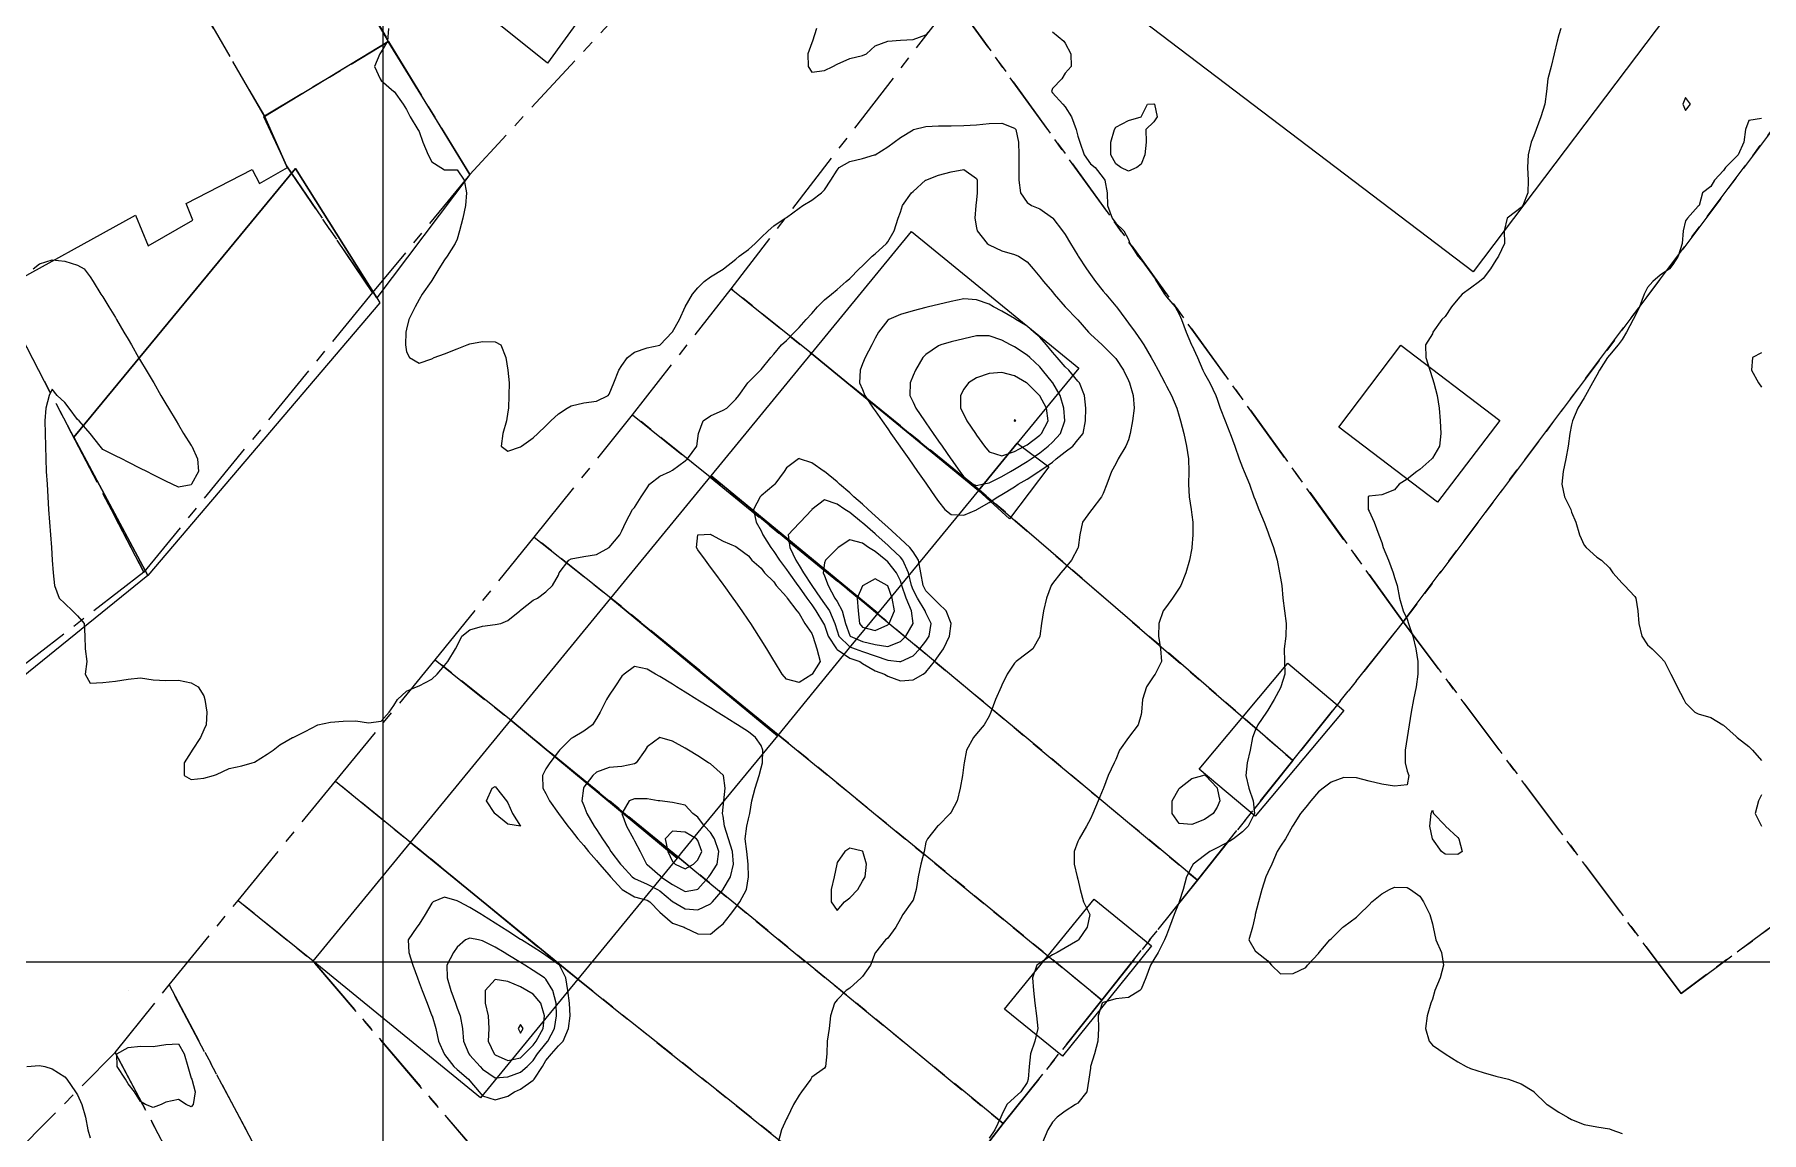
# Model space of a CAD drawing. Header units: centimetres. Extents: x 0 to 642158, y -847 to 649707.
# Drawn here: x 616353.1 to 616421.2, y 621580.6 to 621624 of the extents above; entities that cross this region are included whole.
import ezdxf

# ---------------------------------------------------------------- set-up
doc = ezdxf.new("R2010")
doc.units = ezdxf.units.CM
doc.header["$MEASUREMENT"] = 0
doc.linetypes.add('CENTERX2', pattern=[4, 2.5, -0.5, 0.5, -0.5])
doc.layers.add('MEV_grille', color=254, linetype='Continuous', lineweight=9)
doc.layers.add('WAL_topographie 0.5', color=253, linetype='Continuous', lineweight=20)
doc.layers.add('SPW_batiments', color=7, linetype='Continuous')
doc.layers.add('SPW_parcellaire cadastral', color=7, linetype='CENTERX2', lineweight=25, true_color=0xff0542)

# ---------------------------------------------------------------- blocks, each defined once
blk = doc.blocks.new('*U114')
at = {"layer": 'MEV_grille', "transparency": 33554687}
blk.add_lwpolyline([(-1338.461, 0), (1338.461, 0)], dxfattribs=at)
blk = doc.blocks.new('*U115')
at = {"layer": 'MEV_grille', "color": 0, "linetype": 'ByBlock', "lineweight": -2, "transparency": 16777216}
blk.add_blockref('*U114', (0, -800), dxfattribs=at)
blk = doc.blocks.new('*U112')
at = {"layer": 'MEV_grille', "transparency": 33554687}
blk.add_lwpolyline([(0, 1825.476), (0, -1825.476)], dxfattribs=at)
blk = doc.blocks.new('*U113')
at = {"layer": 'MEV_grille', "color": 0, "linetype": 'ByBlock', "lineweight": -2, "transparency": 16777216}
blk.add_blockref('*U112', (1000, 0), dxfattribs=at)

msp = doc.modelspace()

# ---------------------------------------------------------------- linework, layer by layer
at = {"layer": 'SPW_batiments'}
for points in [[(616381.706, 621631.53), (616377.107, 621625.913), (616376.107, 621626.729), (616373.307, 621622.879), (616365.856, 621628.861), (616373.788, 621638.562), (616381.706, 621631.53)], [(616408.239, 621628.116), (616410.389, 621630.966), (616417.906, 621625.267), (616409.858, 621614.634), (616396.09, 621625.082), (616401.989, 621632.865), (616408.239, 621628.116)], [(616351.591, 621613.877), (616357.041, 621616.877), (616357.541, 621615.66), (616359.308, 621616.678), (616359.041, 621617.328), (616361.658, 621618.678), (616361.941, 621618.128), (616363.041, 621618.761), (616362.115, 621620.753), (616367.007, 621623.729), (616370.241, 621618.479), (616366.569, 621613.606), (616363.358, 621618.711), (616354.609, 621608.11), (616357.539, 621602.649), (616349.96, 621596.527)], [(616366.569, 621613.606), (616366.691, 621613.411), (616357.539, 621602.649), (616354.609, 621608.11), (616363.358, 621618.711), (616366.569, 621613.606)], [(616394.291, 621610.832), (616391.859, 621607.865), (616390.334, 621606.005), (616383.733, 621611.405), (616387.691, 621616.231), (616394.291, 621610.832)], [(616410.908, 621608.767), (616408.459, 621605.534), (616404.558, 621608.499), (616407.008, 621611.733), (616410.908, 621608.767)], [(616390.334, 621606.005), (616387.428, 621602.462), (616386.358, 621601.157), (616379.777, 621606.579), (616383.733, 621611.405), (616390.334, 621606.005)], [(616393.109, 621606.932), (616391.559, 621604.881), (616390.334, 621606.005), (616391.859, 621607.865), (616393.109, 621606.932)], [(616386.358, 621601.157), (616385.296, 621599.861), (616382.39, 621596.317), (616375.819, 621601.753), (616379.777, 621606.579), (616386.358, 621601.157)], [(616382.39, 621596.317), (616379.492, 621592.781), (616378.607, 621591.701), (616378.43, 621591.485), (616371.863, 621596.926), (616375.819, 621601.753), (616382.39, 621596.317)], [(616404.76, 621597.316), (616401.26, 621593.133), (616399.043, 621594.999), (616402.543, 621599.183), (616404.76, 621597.316)], [(616378.43, 621591.485), (616377.584, 621590.454), (616374.506, 621586.702), (616367.906, 621592.101), (616371.863, 621596.926), (616378.43, 621591.485)], [(616374.506, 621586.702), (616370.662, 621582.012), (616364.061, 621587.411), (616367.906, 621592.101), (616374.506, 621586.702)], [(616397.161, 621588.015), (616393.645, 621583.665), (616391.361, 621585.515), (616394.894, 621589.865), (616397.161, 621588.015)]]:
    msp.add_lwpolyline(points, dxfattribs=at)
at = {"layer": 'SPW_parcellaire cadastral'}
for points in [[(616367.041, 621623.728), (616362.141, 621620.777), (616355.5, 621632.216), (616350.226, 621641.324), (616339.039, 621660.617), (616343.046, 621665.051), (616352.507, 621648.735), (616353.623, 621646.81), (616367.041, 621623.728)], [(616370.241, 621618.478), (616367.041, 621623.728), (616353.623, 621646.81), (616359.253, 621652.628), (616383.09, 621633.38), (616381.719, 621631.512), (616377.109, 621625.911), (616370.241, 621618.478)], [(616345.119, 621626.321), (616347.852, 621621.065), (616352.065, 621612.975), (616357.376, 621602.779), (616349.366, 621596.573), (616344.764, 621604.459), (616342.344, 621608.91), (616338.672, 621615.366), (616337.712, 621618.12), (616336.588, 621621.347), (616333.647, 621627.375), (616332.356, 621629.852), (616329.247, 621636.488), (616328.978, 621636.177), (616322.535, 621642.351), (616331.113, 621651.855), (616335.19, 621644.293), (616344.937, 621626.217), (616345.119, 621626.321)], [(616426.833, 621627.136), (616407.103, 621600.815), (616389.354, 621625.385), (616402.736, 621643.981), (616422.811, 621629.948), (616425.96, 621627.746), (616426.833, 621627.136)], [(616345.119, 621626.321), (616349.884, 621629.029), (616350.597, 621629.389), (616355.5, 621632.216), (616362.141, 621620.777), (616363.013, 621618.819), (616366.409, 621613.819), (616357.376, 621602.779), (616352.065, 621612.975), (616347.852, 621621.065), (616345.119, 621626.321)], [(616439.847, 621618.862), (616444.446, 621616.219), (616449.091, 621613.575), (616452.596, 621611.537), (616444.825, 621605.875), (616418.068, 621586.141), (616407.103, 621600.815), (616426.833, 621627.136), (616432.89, 621622.902), (616436.543, 621620.771), (616439.847, 621618.862)], [(616380.565, 621613.969), (616389.354, 621625.385), (616407.103, 621600.815), (616402.746, 621595.338), (616390.357, 621606.032), (616383.734, 621611.404), (616380.565, 621613.969)], [(616367.041, 621623.728), (616370.241, 621618.478), (616366.409, 621613.819), (616363.013, 621618.819), (616362.141, 621620.777), (616367.041, 621623.728)], [(616380.565, 621613.969), (616383.734, 621611.404), (616390.357, 621606.032), (616402.746, 621595.338), (616398.975, 621590.613), (616386.343, 621601.13), (616379.737, 621606.532), (616376.673, 621608.994), (616380.565, 621613.969)], [(616395.2, 621585.879), (616382.421, 621596.353), (616375.82, 621601.752), (616372.79, 621604.159), (616376.673, 621608.994), (616379.737, 621606.532), (616386.343, 621601.13), (616398.975, 621590.613), (616395.2, 621585.879)], [(616387.615, 621576.245), (616391.31, 621580.998), (616395.2, 621585.879), (616398.975, 621590.613), (616402.746, 621595.338), (616407.103, 621600.815), (616418.068, 621586.141), (616444.825, 621605.875)], [(616368.881, 621599.317), (616372.79, 621604.159), (616375.82, 621601.752), (616382.421, 621596.353), (616395.2, 621585.879), (616391.31, 621580.998), (616378.464, 621591.527), (616371.863, 621596.926), (616368.881, 621599.317)], [(616364.939, 621594.516), (616368.881, 621599.317), (616371.863, 621596.926), (616378.464, 621591.527), (616391.31, 621580.998), (616387.615, 621576.245), (616374.507, 621586.701), (616367.906, 621592.1), (616364.939, 621594.516)], [(616364.939, 621594.516), (616367.906, 621592.1), (616374.507, 621586.701), (616387.615, 621576.245), (616381.477, 621568.656), (616381.147, 621568.93), (616377.064, 621572.163), (616373.558, 621576.311), (616364.062, 621587.411), (616361.095, 621589.813), (616364.939, 621594.516)], [(616358.375, 621586.473), (616361.095, 621589.813), (616364.062, 621587.411), (616373.558, 621576.311), (616371.069, 621573.168), (616369.284, 621570.9), (616373.511, 621567.677), (616371.363, 621564.978), (616375.507, 621561.788), (616377.602, 621564.455), (616377.939, 621564.201), (616374.614, 621560.041), (616373.289, 621558.38), (616372.903, 621559.107), (616358.375, 621586.473)], [(616358.375, 621586.473), (616372.903, 621559.107), (616370.083, 621557.651), (616356.244, 621583.804), (616358.375, 621586.473)], [(616436.286, 621505.676), (616378.996, 621535.288), (616377.407, 621536.24), (616376.098, 621537.156), (616374.973, 621538.061), (616373.957, 621538.971), (616373.089, 621539.86), (616372.235, 621540.834), (616371.586, 621541.659), (616370.952, 621542.641), (616352.127, 621579.652), (616356.244, 621583.804), (616370.083, 621557.651), (616370.496, 621556.871), (616371.64, 621554.714), (616372.906, 621552.329), (616375.953, 621553.947), (616377.32, 621554.673)]]:
    msp.add_lwpolyline(points, dxfattribs=at)
at = {"layer": 'WAL_topographie 0.5'}
for points in [[(616367.03, 621624.25), (616366.996, 621623.75), (616366.75, 621623.321), (616366.689, 621623.25), (616366.482, 621622.75), (616366.701, 621622.25), (616366.75, 621622.195), (616367.25, 621621.756), (616367.258, 621621.75), (616367.615, 621621.25), (616367.75, 621621.042), (616367.885, 621620.75), (616368.199, 621620.25), (616368.25, 621620.176), (616368.389, 621619.75), (616368.602, 621619.25), (616368.75, 621618.98), (616369.099, 621618.75), (616369.25, 621618.659), (616369.75, 621618.662), (616370.02, 621618.25), (616370.112, 621617.75), (616370.076, 621617.25), (616369.975, 621616.75), (616369.838, 621616.25), (616369.75, 621615.929), (616369.674, 621615.75), (616369.352, 621615.25), (616369.25, 621615.109), (616369.029, 621614.75), (616368.75, 621614.297), (616368.717, 621614.25), (616368.371, 621613.75), (616368.25, 621613.538), (616368.092, 621613.25), (616367.841, 621612.75), (616367.75, 621612.375), (616367.72, 621612.25), (616367.702, 621611.75), (616367.75, 621611.477), (616367.869, 621611.25), (616368.25, 621611.028), (616368.75, 621611.202), (616368.837, 621611.25), (616369.25, 621611.401), (616369.75, 621611.594), (616370.139, 621611.75), (616370.25, 621611.792), (616370.75, 621611.884), (616371.25, 621611.875), (616371.472, 621611.75), (616371.664, 621611.25), (616371.75, 621610.75), (616371.75, 621610.75), (616371.803, 621610.25), (616371.784, 621609.75), (616371.771, 621609.25), (616371.75, 621609.1), (616371.689, 621608.75), (616371.545, 621608.25), (616371.483, 621607.75), (616371.75, 621607.555), (616372.25, 621607.726), (616372.289, 621607.75), (616372.75, 621608.086), (616372.933, 621608.25), (616373.25, 621608.553), (616373.441, 621608.75), (616373.75, 621609.026), (616374.083, 621609.25), (616374.25, 621609.339), (616374.75, 621609.462), (616375.25, 621609.524), (616375.702, 621609.75), (616375.75, 621609.806), (616375.938, 621610.25), (616376.133, 621610.75), (616376.25, 621610.93), (616376.466, 621611.25), (616376.75, 621611.466), (616377.25, 621611.631), (616377.75, 621611.745), (616377.758, 621611.75), (616378.237, 621612.25), (616378.25, 621612.269), (616378.519, 621612.75), (616378.75, 621613.25), (616378.75, 621613.25), (616379.032, 621613.75), (616379.25, 621614.007), (616379.5, 621614.25), (616379.75, 621614.434), (616380.25, 621614.74), (616380.265, 621614.75), (616380.75, 621615.136), (616380.884, 621615.25), (616381.25, 621615.513), (616381.514, 621615.75), (616381.75, 621615.991), (616382.028, 621616.25), (616382.25, 621616.446), (616382.702, 621616.75), (616382.75, 621616.784), (616383.25, 621617.151), (616383.398, 621617.25), (616383.75, 621617.465), (616384.125, 621617.75), (616384.25, 621617.877), (616384.5, 621618.25), (616384.75, 621618.65), (616384.829, 621618.75), (616385.25, 621618.995), (616385.75, 621619.112), (616386.23, 621619.25), (616386.25, 621619.258), (616386.75, 621619.573), (616386.995, 621619.75), (616387.25, 621619.935), (616387.75, 621620.243), (616387.77, 621620.25), (616388.25, 621620.377), (616388.75, 621620.407), (616389.25, 621620.404), (616389.75, 621620.41), (616390.25, 621620.446), (616390.75, 621620.49), (616391.25, 621620.501), (616391.75, 621620.303), (616391.798, 621620.25), (616391.916, 621619.75), (616391.922, 621619.25), (616391.924, 621618.75), (616391.919, 621618.25), (616391.984, 621617.75), (616392.25, 621617.371), (616392.426, 621617.25), (616392.75, 621617.117), (616393.25, 621616.774), (616393.269, 621616.75), (616393.65, 621616.25), (616393.75, 621616.108), (616393.966, 621615.75), (616394.25, 621615.284), (616394.271, 621615.25), (616394.589, 621614.75), (616394.75, 621614.527), (616394.948, 621614.25), (616395.25, 621613.871), (616395.353, 621613.75), (616395.75, 621613.278), (616395.774, 621613.25), (616396.146, 621612.75), (616396.25, 621612.614), (616396.512, 621612.25), (616396.75, 621611.914), (616396.861, 621611.75), (616397.15, 621611.25), (616397.25, 621611.064), (616397.425, 621610.75), (616397.684, 621610.25), (616397.75, 621610.124), (616397.947, 621609.75), (616398.159, 621609.25), (616398.25, 621608.931), (616398.309, 621608.75), (616398.431, 621608.25), (616398.54, 621607.75), (616398.62, 621607.25), (616398.641, 621606.75), (616398.627, 621606.25), (616398.644, 621605.75), (616398.721, 621605.25), (616398.75, 621605.039), (616398.79, 621604.75), (616398.79, 621604.25), (616398.754, 621603.75), (616398.75, 621603.721), (616398.662, 621603.25), (616398.51, 621602.75), (616398.322, 621602.25), (616398.25, 621602.144), (616397.985, 621601.75), (616397.75, 621601.422), (616397.622, 621601.25), (616397.453, 621600.75), (616397.441, 621600.25), (616397.515, 621599.75), (616397.554, 621599.25), (616397.299, 621598.75), (616397.25, 621598.684), (616396.968, 621598.25), (616396.807, 621597.75), (616396.767, 621597.25), (616396.75, 621597.159), (616396.639, 621596.75), (616396.257, 621596.25), (616396.25, 621596.241), (616395.897, 621595.75), (616395.75, 621595.383), (616395.685, 621595.25), (616395.446, 621594.75), (616395.263, 621594.25), (616395.25, 621594.217), (616395.057, 621593.75), (616394.85, 621593.25), (616394.75, 621593.037), (616394.598, 621592.75), (616394.302, 621592.25), (616394.25, 621592.136), (616394.111, 621591.75), (616394.112, 621591.25), (616394.227, 621590.75), (616394.25, 621590.65), (616394.347, 621590.25), (616394.476, 621589.75), (616394.727, 621589.25), (616394.623, 621588.75), (616394.284, 621588.25), (616394.25, 621588.226), (616393.75, 621587.945), (616393.442, 621587.75), (616393.25, 621587.657), (616392.75, 621587.34), (616392.637, 621587.25), (616392.46, 621586.75), (616392.504, 621586.25), (616392.552, 621585.75), (616392.618, 621585.25), (616392.673, 621584.75), (616392.557, 621584.25), (616392.382, 621583.75), (616392.333, 621583.25), (616392.294, 621582.75), (616392.25, 621582.627), (616392.003, 621582.25), (616391.75, 621582.025), (616391.445, 621581.75), (616391.25, 621581.35), (616391.214, 621581.25), (616390.976, 621580.75), (616390.75, 621580.43)], [(616383.932, 621624.25), (616383.778, 621623.75), (616383.75, 621623.675), (616383.595, 621623.25), (616383.601, 621622.75), (616383.75, 621622.517), (616384.25, 621622.591), (616384.583, 621622.75), (616384.75, 621622.84), (616385.25, 621623.055), (616385.75, 621623.179), (616385.904, 621623.25), (616386.25, 621623.56), (616386.75, 621623.75), (616386.75, 621623.75), (616387.25, 621623.787), (616387.75, 621623.81), (616388.25, 621623.991), (616388.476, 621624.25)], [(616393.25, 621624.113), (616393.694, 621623.75), (616393.75, 621623.667), (616393.977, 621623.25), (616393.987, 621622.75), (616393.75, 621622.485), (616393.617, 621622.25), (616393.25, 621621.871), (616393.218, 621621.75), (616393.25, 621621.707), (616393.666, 621621.25), (616393.75, 621621.146), (616394, 621620.75), (616394.181, 621620.25), (616394.25, 621619.99), (616394.336, 621619.75), (616394.5, 621619.25), (616394.75, 621618.899), (616394.941, 621618.75), (616395.25, 621618.346), (616395.32, 621618.25), (616395.406, 621617.75), (616395.418, 621617.25), (616395.606, 621616.75), (616395.75, 621616.552), (616396.063, 621616.25), (616396.25, 621615.906), (616396.306, 621615.75), (616396.618, 621615.25), (616396.75, 621615.114), (616397.036, 621614.75), (616397.25, 621614.449), (616397.352, 621614.25), (616397.672, 621613.75), (616397.75, 621613.649), (616398.093, 621613.25), (616398.25, 621612.966), (616398.34, 621612.75), (616398.527, 621612.25), (616398.744, 621611.75), (616398.75, 621611.736), (616398.975, 621611.25), (616399.186, 621610.75), (616399.25, 621610.617), (616399.468, 621610.25), (616399.695, 621609.75), (616399.75, 621609.602), (616399.867, 621609.25), (616400.063, 621608.75), (616400.25, 621608.281), (616400.264, 621608.25), (616400.452, 621607.75), (616400.617, 621607.25), (616400.75, 621606.902), (616400.819, 621606.75), (616401.032, 621606.25), (616401.206, 621605.75), (616401.25, 621605.625), (616401.399, 621605.25), (616401.603, 621604.75), (616401.75, 621604.362), (616401.795, 621604.25), (616401.982, 621603.75), (616402.119, 621603.25), (616402.215, 621602.75), (616402.25, 621602.544), (616402.304, 621602.25), (616402.348, 621601.75), (616402.412, 621601.25), (616402.473, 621600.75), (616402.463, 621600.25), (616402.402, 621599.75), (616402.407, 621599.25), (616402.427, 621598.75), (616402.273, 621598.25), (616402.25, 621598.206), (616402.006, 621597.75), (616401.75, 621597.319), (616401.705, 621597.25), (616401.364, 621596.75), (616401.25, 621596.519), (616401.143, 621596.25), (616401.06, 621595.75), (616400.944, 621595.25), (616400.889, 621594.75), (616401.01, 621594.25), (616401.17, 621593.75), (616401.222, 621593.25), (616400.971, 621592.75), (616400.75, 621592.521), (616400.395, 621592.25), (616400.25, 621592.154), (616399.75, 621591.887), (616399.468, 621591.75), (616399.25, 621591.581), (616398.805, 621591.25), (616398.75, 621591.155), (616398.546, 621590.75), (616398.412, 621590.25), (616398.253, 621589.75), (616398.25, 621589.743), (616398.056, 621589.25), (616397.869, 621588.75), (616397.75, 621588.438), (616397.68, 621588.25), (616397.419, 621587.75), (616397.25, 621587.485), (616397.119, 621587.25), (616396.939, 621586.75), (616396.75, 621586.312), (616396.697, 621586.25), (616396.25, 621585.982), (616395.75, 621585.923), (616395.25, 621585.779), (616395.216, 621585.75), (616395.051, 621585.25), (616395.069, 621584.75), (616395.042, 621584.25), (616394.911, 621583.75), (616394.758, 621583.25), (616394.75, 621583.187), (616394.692, 621582.75), (616394.608, 621582.25), (616394.25, 621581.811), (616394.158, 621581.75), (616393.75, 621581.49), (616393.44, 621581.25), (616393.25, 621581.055), (616393.062, 621580.75), (616392.863, 621580.25)], [(616413.317, 621624.25), (616413.25, 621624), (616413.183, 621623.75), (616413.056, 621623.25), (616412.938, 621622.75), (616412.813, 621622.25), (616412.75, 621621.75), (616412.75, 621621.75), (616412.687, 621621.25), (616412.529, 621620.75), (616412.345, 621620.25), (616412.25, 621620), (616412.155, 621619.75), (616412.029, 621619.25), (616412.008, 621618.75), (616412.033, 621618.25), (616412.025, 621617.75), (616411.816, 621617.25), (616411.75, 621617.17), (616411.25, 621616.788), (616411.206, 621616.75), (616411.081, 621616.25), (616411.098, 621615.75), (616410.863, 621615.25), (616410.75, 621615.096), (616410.541, 621614.75), (616410.25, 621614.377), (616410.108, 621614.25), (616409.75, 621613.993), (616409.429, 621613.75), (616409.25, 621613.554), (616409.01, 621613.25), (616408.75, 621612.869), (616408.626, 621612.75), (616408.269, 621612.25), (616408.25, 621612.187), (616407.981, 621611.75), (616407.988, 621611.25), (616408.148, 621610.75), (616408.25, 621610.429), (616408.313, 621610.25), (616408.439, 621609.75), (616408.513, 621609.25), (616408.557, 621608.75), (616408.58, 621608.25), (616408.53, 621607.75), (616408.25, 621607.283), (616408.231, 621607.25), (616407.75, 621606.832), (616407.639, 621606.75), (616407.25, 621606.443), (616406.944, 621606.25), (616406.75, 621606.031), (616406.25, 621605.833), (616405.75, 621605.775), (616405.718, 621605.75), (616405.715, 621605.25), (616405.75, 621605.181), (616405.957, 621604.75), (616406.142, 621604.25), (616406.25, 621603.95), (616406.314, 621603.75), (616406.52, 621603.25), (616406.705, 621602.75), (616406.75, 621602.562), (616406.861, 621602.25), (616406.957, 621601.75), (616407.097, 621601.25), (616407.25, 621600.913), (616407.305, 621600.75), (616407.476, 621600.25), (616407.594, 621599.75), (616407.675, 621599.25), (616407.675, 621598.75), (616407.606, 621598.25), (616407.504, 621597.75), (616407.407, 621597.25), (616407.333, 621596.75), (616407.25, 621596.25), (616407.25, 621596.25), (616407.18, 621595.75), (616407.182, 621595.25), (616407.25, 621594.917), (616407.325, 621594.75), (616407.25, 621594.375), (616406.75, 621594.326), (616406.25, 621594.401), (616405.75, 621594.525), (616405.25, 621594.649), (616404.75, 621594.669), (616404.25, 621594.486), (616403.944, 621594.25), (616403.75, 621594.105), (616403.458, 621593.75), (616403.25, 621593.5), (616403.049, 621593.25), (616402.75, 621592.79), (616402.731, 621592.75), (616402.457, 621592.25), (616402.25, 621591.952), (616402.124, 621591.75), (616401.91, 621591.25), (616401.75, 621590.913), (616401.681, 621590.75), (616401.517, 621590.25), (616401.382, 621589.75), (616401.256, 621589.25), (616401.25, 621589.219), (616401.143, 621588.75), (616401, 621588.25), (616401.25, 621587.815), (616401.333, 621587.75), (616401.75, 621587.424), (616401.904, 621587.25), (616402.25, 621586.917), (616402.75, 621586.922), (616403.25, 621587.161), (616403.324, 621587.25), (616403.75, 621587.718), (616403.776, 621587.75), (616404.199, 621588.25), (616404.25, 621588.3), (616404.712, 621588.75), (616404.75, 621588.785), (616405.25, 621589.15), (616405.356, 621589.25), (616405.75, 621589.632), (616405.864, 621589.75), (616406.25, 621590.071), (616406.563, 621590.25), (616406.75, 621590.338), (616407.25, 621590.329), (616407.393, 621590.25), (616407.75, 621589.982), (616407.905, 621589.75), (616408.147, 621589.25), (616408.25, 621588.887), (616408.283, 621588.75), (616408.388, 621588.25), (616408.614, 621587.75), (616408.692, 621587.25), (616408.56, 621586.75), (616408.347, 621586.25), (616408.25, 621585.917), (616408.185, 621585.75), (616408.046, 621585.25), (616407.979, 621584.75), (616408.119, 621584.25), (616408.25, 621584.092), (616408.75, 621583.75), (616408.75, 621583.75), (616409.25, 621583.444), (616409.583, 621583.25), (616409.75, 621583.174), (616410.25, 621583.011), (616410.75, 621582.875), (616411.25, 621582.75), (616411.25, 621582.75), (616411.75, 621582.567), (616412.25, 621582.262), (616412.262, 621582.25), (616412.75, 621581.773), (616412.778, 621581.75), (616413.25, 621581.446), (616413.583, 621581.25), (616413.75, 621581.163), (616414.25, 621580.964), (616414.75, 621580.875), (616415.25, 621580.786), (616415.337, 621580.75), (616415.75, 621580.608)], [(616396.583, 621618.75), (616396.25, 621618.606), (616395.948, 621618.75), (616395.75, 621618.894), (616395.554, 621619.25), (616395.561, 621619.75), (616395.706, 621620.25), (616395.75, 621620.344), (616396.25, 621620.615), (616396.75, 621620.75), (616396.75, 621620.75), (616397, 621621.25), (616397.25, 621621.271), (616397.275, 621621.25), (616397.386, 621620.75), (616397.25, 621620.562), (616396.938, 621620.25), (616396.95, 621619.75), (616396.891, 621619.25), (616396.75, 621618.891), (616396.583, 621618.75)], [(616418.25, 621621), (616418.445, 621621.25), (616418.25, 621621.519), (616418.137, 621621.25), (616418.25, 621621)], [(616421.25, 621620.696), (616420.75, 621620.615), (616420.611, 621620.25), (616420.542, 621619.75), (616420.325, 621619.25), (616420.25, 621619.176), (616419.82, 621618.75), (616419.75, 621618.64), (616419.396, 621618.25), (616419.25, 621618), (616418.922, 621617.75), (616418.788, 621617.25), (616418.75, 621617.229), (616418.324, 621616.75), (616418.25, 621616.655), (616418.148, 621616.25), (616418.107, 621615.75), (616417.955, 621615.25), (616417.75, 621614.923), (616417.611, 621614.75), (616417.25, 621614.497), (616416.959, 621614.25), (616416.75, 621614.012), (616416.609, 621613.75), (616416.428, 621613.25), (616416.25, 621612.876), (616416.18, 621612.75), (616415.919, 621612.25), (616415.75, 621611.96), (616415.583, 621611.75), (616415.25, 621611.338), (616415.171, 621611.25), (616414.851, 621610.75), (616414.75, 621610.551), (616414.578, 621610.25), (616414.3, 621609.75), (616414.25, 621609.661), (616413.994, 621609.25), (616413.785, 621608.75), (616413.75, 621608.599), (616413.678, 621608.25), (616413.608, 621607.75), (616413.522, 621607.25), (616413.419, 621606.75), (616413.36, 621606.25), (616413.466, 621605.75), (616413.714, 621605.25), (616413.75, 621605.15), (616413.92, 621604.75), (616414.056, 621604.25), (616414.25, 621603.838), (616414.325, 621603.75), (616414.75, 621603.364), (616414.929, 621603.25), (616415.25, 621602.95), (616415.375, 621602.75), (616415.75, 621602.341), (616415.83, 621602.25), (616416.25, 621601.813), (616416.285, 621601.75), (616416.36, 621601.25), (616416.399, 621600.75), (616416.526, 621600.25), (616416.75, 621599.906), (616416.929, 621599.75), (616417.25, 621599.429), (616417.417, 621599.25), (616417.667, 621598.75), (616417.75, 621598.596), (616417.911, 621598.25), (616418.181, 621597.75), (616418.25, 621597.617), (616418.617, 621597.25), (616418.75, 621597.176), (616419.25, 621597.033), (616419.722, 621596.75), (616419.75, 621596.734), (616420.25, 621596.281), (616420.281, 621596.25), (616420.75, 621595.884), (616420.884, 621595.75), (616421.25, 621595.333)], [(616353.005, 621614.75), (616353.25, 621614.948), (616353.75, 621615.112), (616354.25, 621615.056), (616354.75, 621614.903), (616355.014, 621614.75), (616355.25, 621614.435), (616355.369, 621614.25), (616355.682, 621613.75), (616355.75, 621613.646), (616355.987, 621613.25), (616356.25, 621612.83), (616356.299, 621612.75), (616356.588, 621612.25), (616356.75, 621611.977), (616356.882, 621611.75), (616357.169, 621611.25), (616357.25, 621611.125), (616357.464, 621610.75), (616357.75, 621610.296), (616357.776, 621610.25), (616358.04, 621609.75), (616358.25, 621609.425), (616358.35, 621609.25), (616358.646, 621608.75), (616358.75, 621608.594), (616358.94, 621608.25), (616359.25, 621607.776), (616359.265, 621607.75), (616359.488, 621607.25), (616359.528, 621606.75), (616359.263, 621606.25), (616359.25, 621606.219), (616358.75, 621606.125), (616358.5, 621606.25), (616358.25, 621606.375), (616357.75, 621606.625), (616357.5, 621606.75), (616357.25, 621606.875), (616356.75, 621607.125), (616356.5, 621607.25), (616356.25, 621607.375), (616355.75, 621607.625), (616355.65, 621607.75), (616355.25, 621608.25), (616355.25, 621608.25), (616354.821, 621608.75), (616354.75, 621608.8), (616354.429, 621609.25), (616354.25, 621609.477), (616353.95, 621609.75), (616353.75, 621610), (616353.639, 621609.75), (616353.509, 621609.25), (616353.464, 621608.75), (616353.475, 621608.25), (616353.494, 621607.75), (616353.505, 621607.25), (616353.523, 621606.75), (616353.554, 621606.25), (616353.583, 621605.75), (616353.612, 621605.25), (616353.653, 621604.75), (616353.696, 621604.25), (616353.724, 621603.75), (616353.75, 621603.25), (616353.75, 621603.25), (616353.793, 621602.75), (616353.843, 621602.25), (616354.037, 621601.75), (616354.25, 621601.54), (616354.555, 621601.25), (616354.75, 621601.055), (616355.015, 621600.75), (616355.043, 621600.25), (616355.056, 621599.75), (616355.125, 621599.25), (616355.064, 621598.75), (616355.25, 621598.387), (616355.75, 621598.417), (616356.25, 621598.467), (616356.75, 621598.555), (616357.25, 621598.6), (616357.75, 621598.522), (616358.25, 621598.5), (616358.75, 621598.516), (616359.25, 621598.408), (616359.522, 621598.25), (616359.75, 621597.893), (616359.782, 621597.75), (616359.857, 621597.25), (616359.833, 621596.75), (616359.75, 621596.555), (616359.616, 621596.25), (616359.288, 621595.75), (616359.25, 621595.682), (616358.962, 621595.25), (616358.964, 621594.75), (616359.25, 621594.583), (616359.75, 621594.643), (616360.125, 621594.75), (616360.25, 621594.791), (616360.75, 621595.021), (616361.25, 621595.128), (616361.654, 621595.25), (616361.75, 621595.277), (616362.25, 621595.585), (616362.478, 621595.75), (616362.75, 621595.951), (616363.25, 621596.242), (616363.267, 621596.25), (616363.75, 621596.484), (616364.25, 621596.75), (616364.25, 621596.75), (616364.75, 621596.855), (616365.25, 621596.887), (616365.75, 621596.904), (616366.25, 621596.831), (616366.75, 621596.887), (616367.059, 621597.25), (616367.25, 621597.515), (616367.395, 621597.75), (616367.75, 621598.07), (616368.143, 621598.25), (616368.25, 621598.291), (616368.75, 621598.547), (616368.953, 621598.75), (616369.25, 621599.087), (616369.383, 621599.25), (616369.686, 621599.75), (616369.75, 621599.872), (616369.937, 621600.25), (616370.25, 621600.492), (616370.75, 621600.636), (616371.25, 621600.707), (616371.464, 621600.75), (616371.75, 621600.871), (616372.222, 621601.25), (616372.25, 621601.279), (616372.75, 621601.668), (616372.917, 621601.75), (616373.25, 621602), (616373.517, 621602.25), (616373.75, 621602.662), (616373.779, 621602.75), (616374.15, 621603.25), (616374.25, 621603.305), (616374.75, 621603.39), (616375.25, 621603.475), (616375.75, 621603.75), (616375.75, 621603.75), (616376.175, 621604.25), (616376.25, 621604.408), (616376.403, 621604.75), (616376.669, 621605.25), (616376.75, 621605.332), (616377.016, 621605.75), (616377.25, 621606.102), (616377.337, 621606.25), (616377.75, 621606.565), (616378.152, 621606.75), (616378.25, 621606.8), (616378.75, 621607.166), (616378.845, 621607.25), (616379.207, 621607.75), (616379.25, 621608.05), (616379.276, 621608.25), (616379.46, 621608.75), (616379.75, 621608.954), (616380.25, 621609.171), (616380.4, 621609.25), (616380.75, 621609.606), (616380.862, 621609.75), (616381.223, 621610.25), (616381.25, 621610.282), (616381.726, 621610.75), (616381.75, 621610.78), (616382.129, 621611.25), (616382.25, 621611.386), (616382.548, 621611.75), (616382.75, 621611.925), (616383.071, 621612.25), (616383.25, 621612.432), (616383.525, 621612.75), (616383.75, 621612.994), (616383.969, 621613.25), (616384.25, 621613.526), (616384.522, 621613.75), (616384.75, 621613.931), (616385.107, 621614.25), (616385.25, 621614.374), (616385.616, 621614.75), (616385.75, 621614.877), (616386.133, 621615.25), (616386.25, 621615.351), (616386.694, 621615.75), (616386.75, 621615.821), (616387, 621616.25), (616387.158, 621616.75), (616387.25, 621616.991), (616387.333, 621617.25), (616387.691, 621617.75), (616387.75, 621617.801), (616388.237, 621618.25), (616388.25, 621618.26), (616388.75, 621618.454), (616389.25, 621618.586), (616389.75, 621618.677), (616390.25, 621618.317), (616390.271, 621618.25), (616390.277, 621617.75), (616390.25, 621617.481), (616390.224, 621617.25), (616390.179, 621616.75), (616390.25, 621616.379), (616390.282, 621616.25), (616390.678, 621615.75), (616390.75, 621615.695), (616391.25, 621615.458), (616391.75, 621615.32), (616391.914, 621615.25), (616392.25, 621615.026), (616392.487, 621614.75), (616392.75, 621614.433), (616392.894, 621614.25), (616393.25, 621613.846), (616393.322, 621613.75), (616393.75, 621613.25), (616393.75, 621613.25), (616394.233, 621612.75), (616394.25, 621612.734), (616394.676, 621612.25), (616394.75, 621612.18), (616395.214, 621611.75), (616395.25, 621611.719), (616395.719, 621611.25), (616395.75, 621611.212), (616396.051, 621610.75), (616396.25, 621610.338), (616396.292, 621610.25), (616396.435, 621609.75), (616396.474, 621609.25), (616396.405, 621608.75), (616396.315, 621608.25), (616396.25, 621608.007), (616396.142, 621607.75), (616395.849, 621607.25), (616395.75, 621607.052), (616395.583, 621606.75), (616395.396, 621606.25), (616395.25, 621605.886), (616395.187, 621605.75), (616394.807, 621605.25), (616394.75, 621605.179), (616394.441, 621604.75), (616394.333, 621604.25), (616394.262, 621603.75), (616394.25, 621603.729), (616394, 621603.25), (616393.75, 621602.951), (616393.583, 621602.75), (616393.25, 621602.325), (616393.201, 621602.25), (616393.013, 621601.75), (616392.896, 621601.25), (616392.818, 621600.75), (616392.756, 621600.25), (616392.75, 621600.231), (616392.473, 621599.75), (616392.25, 621599.575), (616391.817, 621599.25), (616391.75, 621599.185), (616391.456, 621598.75), (616391.25, 621598.313), (616391.225, 621598.25), (616391.006, 621597.75), (616390.817, 621597.25), (616390.75, 621597.088), (616390.558, 621596.75), (616390.25, 621596.393), (616390.139, 621596.25), (616389.852, 621595.75), (616389.759, 621595.25), (616389.75, 621595.167), (616389.697, 621594.75), (616389.608, 621594.25), (616389.493, 621593.75), (616389.25, 621593.299), (616389.205, 621593.25), (616388.75, 621592.774), (616388.713, 621592.75), (616388.314, 621592.25), (616388.25, 621592.115), (616388.18, 621591.75), (616388.056, 621591.25), (616387.954, 621590.75), (616387.869, 621590.25), (616387.75, 621589.828), (616387.692, 621589.75), (616387.343, 621589.25), (616387.25, 621589.088), (616387.061, 621588.75), (616386.75, 621588.318), (616386.664, 621588.25), (616386.259, 621587.75), (616386.25, 621587.736), (616386.071, 621587.25), (616385.75, 621586.802), (616385.703, 621586.75), (616385.25, 621586.345), (616385.107, 621586.25), (616384.75, 621585.886), (616384.647, 621585.75), (616384.492, 621585.25), (616384.434, 621584.75), (616384.359, 621584.25), (616384.336, 621583.75), (616384.295, 621583.25), (616384.25, 621583.189), (616383.75, 621582.828), (616383.705, 621582.75), (616383.346, 621582.25), (616383.25, 621582.117), (616383.032, 621581.75), (616382.783, 621581.25), (616382.75, 621581.187), (616382.548, 621580.75), (616382.422, 621580.25)], [(616390.25, 621605.24), (616390.263, 621605.25), (616390.75, 621605.521), (616391.09, 621605.75), (616391.25, 621605.843), (616391.75, 621606.15), (616391.9, 621606.25), (616392.25, 621606.447), (616392.71, 621606.75), (616392.75, 621606.775), (616393.25, 621607.122), (616393.398, 621607.25), (616393.75, 621607.533), (616394.053, 621607.75), (616394.25, 621607.998), (616394.466, 621608.25), (616394.561, 621608.75), (616394.574, 621609.25), (616394.52, 621609.75), (616394.314, 621610.25), (616394.25, 621610.324), (616393.898, 621610.75), (616393.75, 621610.879), (616393.43, 621611.25), (616393.25, 621611.466), (616393.019, 621611.75), (616392.75, 621612.055), (616392.52, 621612.25), (616392.25, 621612.491), (616391.806, 621612.75), (616391.75, 621612.788), (616391.25, 621613.084), (616390.922, 621613.25), (616390.75, 621613.353), (616390.25, 621613.534), (616389.75, 621613.565), (616389.25, 621613.469), (616388.75, 621613.348), (616388.357, 621613.25), (616388.25, 621613.224), (616387.75, 621613.095), (616387.25, 621612.953), (616386.785, 621612.75), (616386.75, 621612.723), (616386.38, 621612.25), (616386.25, 621612.011), (616386.114, 621611.75), (616385.854, 621611.25), (616385.75, 621611), (616385.654, 621610.75), (616385.635, 621610.25), (616385.75, 621609.989), (616385.848, 621609.75), (616386.174, 621609.25), (616386.25, 621609.143), (616386.525, 621608.75), (616386.75, 621608.429), (616386.875, 621608.25), (616387.224, 621607.75), (616387.25, 621607.714), (616387.574, 621607.25), (616387.75, 621607), (616387.925, 621606.75), (616388.25, 621606.286), (616388.275, 621606.25), (616388.622, 621605.75), (616388.75, 621605.57), (616389.004, 621605.25), (616389.25, 621605.052), (616389.75, 621605.021), (616390.25, 621605.24)], [(616390.25, 621606.199), (616390.474, 621606.25), (616390.75, 621606.304), (616391.25, 621606.55), (616391.592, 621606.75), (616391.75, 621606.839), (616392.25, 621607.145), (616392.407, 621607.25), (616392.75, 621607.485), (616393.077, 621607.75), (616393.25, 621607.913), (616393.568, 621608.25), (616393.738, 621608.75), (616393.697, 621609.25), (616393.56, 621609.75), (616393.264, 621610.25), (616393.25, 621610.267), (616392.854, 621610.75), (616392.75, 621610.877), (616392.352, 621611.25), (616392.25, 621611.342), (616391.75, 621611.667), (616391.588, 621611.75), (616391.25, 621611.931), (616390.75, 621612.104), (616390.25, 621612.105), (616389.75, 621611.993), (616389.25, 621611.868), (616388.846, 621611.75), (616388.75, 621611.714), (616388.25, 621611.377), (616388.136, 621611.25), (616387.843, 621610.75), (616387.75, 621610.546), (616387.626, 621610.25), (616387.623, 621609.75), (616387.75, 621609.488), (616387.859, 621609.25), (616388.192, 621608.75), (616388.25, 621608.667), (616388.542, 621608.25), (616388.75, 621607.952), (616388.892, 621607.75), (616389.242, 621607.25), (616389.25, 621607.238), (616389.592, 621606.75), (616389.75, 621606.537), (616390.114, 621606.25), (616390.25, 621606.199)], [(616421.25, 621611.442), (616420.893, 621611.25), (616420.855, 621610.75), (616421.123, 621610.25), (616421.25, 621610.074)], [(616391.75, 621607.537), (616392.145, 621607.75), (616392.25, 621607.805), (616392.75, 621608.185), (616392.819, 621608.25), (616393.077, 621608.75), (616393.019, 621609.25), (616392.75, 621609.738), (616392.74, 621609.75), (616392.25, 621610.234), (616392.222, 621610.25), (616391.75, 621610.528), (616391.25, 621610.663), (616390.75, 621610.625), (616390.25, 621610.45), (616389.938, 621610.25), (616389.75, 621609.997), (616389.622, 621609.75), (616389.623, 621609.25), (616389.75, 621608.995), (616389.866, 621608.75), (616390.208, 621608.25), (616390.25, 621608.19), (616390.561, 621607.75), (616390.75, 621607.527), (616391.25, 621607.364), (616391.75, 621607.537)], [(616391.75, 621608.737), (616391.804, 621608.75), (616391.75, 621608.788), (616391.736, 621608.75), (616391.75, 621608.737)], [(616387.75, 621598.518), (616388.148, 621598.75), (616388.25, 621598.82), (616388.591, 621599.25), (616388.75, 621599.475), (616388.951, 621599.75), (616389.19, 621600.25), (616389.245, 621600.75), (616389.058, 621601.25), (616388.75, 621601.533), (616388.539, 621601.75), (616388.25, 621602.035), (616388.14, 621602.25), (616388.047, 621602.75), (616387.958, 621603.25), (616387.75, 621603.58), (616387.616, 621603.75), (616387.25, 621604.095), (616387.076, 621604.25), (616386.75, 621604.548), (616386.523, 621604.75), (616386.25, 621604.999), (616385.97, 621605.25), (616385.75, 621605.455), (616385.414, 621605.75), (616385.25, 621605.904), (616384.848, 621606.25), (616384.75, 621606.342), (616384.25, 621606.744), (616384.239, 621606.75), (616383.75, 621607.086), (616383.267, 621607.25), (616383.25, 621607.258), (616383.228, 621607.25), (616382.75, 621606.9), (616382.651, 621606.75), (616382.287, 621606.25), (616382.25, 621606.211), (616381.75, 621605.789), (616381.706, 621605.75), (616381.446, 621605.25), (616381.557, 621604.75), (616381.75, 621604.404), (616381.821, 621604.25), (616382.126, 621603.75), (616382.25, 621603.587), (616382.474, 621603.25), (616382.75, 621602.881), (616382.839, 621602.75), (616383.194, 621602.25), (616383.25, 621602.178), (616383.548, 621601.75), (616383.75, 621601.483), (616383.914, 621601.25), (616384.214, 621600.75), (616384.25, 621600.677), (616384.399, 621600.25), (616384.724, 621599.75), (616384.75, 621599.718), (616385.25, 621599.378), (616385.639, 621599.25), (616385.75, 621599.169), (616386.25, 621598.884), (616386.616, 621598.75), (616386.75, 621598.664), (616387.25, 621598.489), (616387.75, 621598.518)], [(616387.25, 621599.244), (616387.268, 621599.25), (616387.75, 621599.476), (616388.01, 621599.75), (616388.25, 621600.055), (616388.383, 621600.25), (616388.466, 621600.75), (616388.25, 621601.174), (616388.222, 621601.25), (616387.919, 621601.75), (616387.75, 621602.082), (616387.682, 621602.25), (616387.572, 621602.75), (616387.347, 621603.25), (616387.25, 621603.363), (616386.845, 621603.75), (616386.75, 621603.837), (616386.287, 621604.25), (616386.25, 621604.284), (616385.75, 621604.722), (616385.711, 621604.75), (616385.25, 621605.127), (616385.047, 621605.25), (616384.75, 621605.461), (616384.25, 621605.63), (616383.756, 621605.25), (616383.75, 621605.243), (616383.292, 621604.75), (616383.25, 621604.713), (616382.812, 621604.25), (616382.882, 621603.75), (616383.119, 621603.25), (616383.25, 621603.041), (616383.425, 621602.75), (616383.745, 621602.25), (616383.75, 621602.243), (616384.094, 621601.75), (616384.25, 621601.531), (616384.441, 621601.25), (616384.655, 621600.75), (616384.75, 621600.456), (616384.818, 621600.25), (616385.25, 621599.83), (616385.455, 621599.75), (616385.75, 621599.637), (616386.25, 621599.466), (616386.75, 621599.302), (616387.21, 621599.25), (616387.25, 621599.244)], [(616383.768, 621598.75), (616383.75, 621598.729), (616383.25, 621598.419), (616382.75, 621598.552), (616382.58, 621598.75), (616382.274, 621599.25), (616382.25, 621599.288), (616381.969, 621599.75), (616381.75, 621600.1), (616381.655, 621600.25), (616381.344, 621600.75), (616381.25, 621600.886), (616381.004, 621601.25), (616380.75, 621601.601), (616380.649, 621601.75), (616380.288, 621602.25), (616380.25, 621602.302), (616379.914, 621602.75), (616379.75, 621602.978), (616379.548, 621603.25), (616379.25, 621603.661), (616379.2, 621603.75), (616379.245, 621604.25), (616379.25, 621604.255), (616379.75, 621604.27), (616379.793, 621604.25), (616380.25, 621604.004), (616380.75, 621603.793), (616380.798, 621603.75), (616381.25, 621603.415), (616381.382, 621603.25), (616381.75, 621602.93), (616381.886, 621602.75), (616382.25, 621602.388), (616382.344, 621602.25), (616382.75, 621601.796), (616382.781, 621601.75), (616383.156, 621601.25), (616383.25, 621601.147), (616383.479, 621600.75), (616383.75, 621600.359), (616383.792, 621600.25), (616383.949, 621599.75), (616384.081, 621599.25), (616383.768, 621598.75)], [(616387.25, 621600.035), (616387.466, 621600.25), (616387.746, 621600.75), (616387.688, 621601.25), (616387.48, 621601.75), (616387.306, 621602.25), (616387.25, 621602.439), (616387.099, 621602.75), (616386.75, 621603.189), (616386.671, 621603.25), (616386.25, 621603.59), (616385.983, 621603.75), (616385.75, 621603.914), (616385.25, 621604.046), (616384.794, 621603.75), (616384.75, 621603.71), (616384.287, 621603.25), (616384.25, 621603.143), (616384.199, 621602.75), (616384.25, 621602.628), (616384.396, 621602.25), (616384.664, 621601.75), (616384.75, 621601.613), (616384.952, 621601.25), (616385.08, 621600.75), (616385.25, 621600.274), (616385.267, 621600.25), (616385.75, 621600.031), (616386.25, 621599.913), (616386.75, 621599.838), (616387.25, 621600.035)], [(616386.75, 621600.7), (616386.799, 621600.75), (616387.015, 621601.25), (616386.918, 621601.75), (616386.75, 621602.231), (616386.722, 621602.25), (616386.25, 621602.506), (616385.77, 621602.25), (616385.75, 621602.231), (616385.542, 621601.75), (616385.574, 621601.25), (616385.636, 621600.75), (616385.75, 621600.605), (616386.25, 621600.473), (616386.75, 621600.7)], [(616379.75, 621588.486), (616380.079, 621588.75), (616380.25, 621588.89), (616380.542, 621589.25), (616380.75, 621589.533), (616380.909, 621589.75), (616381.168, 621590.25), (616381.248, 621590.75), (616381.241, 621591.25), (616381.182, 621591.75), (616381.117, 621592.25), (616381.183, 621592.75), (616381.25, 621593.032), (616381.307, 621593.25), (616381.382, 621593.75), (616381.514, 621594.25), (616381.674, 621594.75), (616381.75, 621595.052), (616381.803, 621595.25), (616381.818, 621595.75), (616381.75, 621595.934), (616381.529, 621596.25), (616381.25, 621596.467), (616380.816, 621596.75), (616380.75, 621596.791), (616380.25, 621597.106), (616380.018, 621597.25), (616379.75, 621597.413), (616379.25, 621597.723), (616379.207, 621597.75), (616378.75, 621598.04), (616378.409, 621598.25), (616378.25, 621598.35), (616377.75, 621598.661), (616377.582, 621598.75), (616377.25, 621598.943), (616376.75, 621599.05), (616376.335, 621598.75), (616376.25, 621598.667), (616375.966, 621598.25), (616375.75, 621597.919), (616375.648, 621597.75), (616375.387, 621597.25), (616375.25, 621596.991), (616375.095, 621596.75), (616374.75, 621596.5), (616374.325, 621596.25), (616374.25, 621596.207), (616373.793, 621595.75), (616373.75, 621595.696), (616373.408, 621595.25), (616373.25, 621595.006), (616373.112, 621594.75), (616373.133, 621594.25), (616373.25, 621594.037), (616373.393, 621593.75), (616373.747, 621593.25), (616373.75, 621593.247), (616374.119, 621592.75), (616374.25, 621592.592), (616374.516, 621592.25), (616374.75, 621591.978), (616374.937, 621591.75), (616375.25, 621591.389), (616375.366, 621591.25), (616375.75, 621590.808), (616375.799, 621590.75), (616376.25, 621590.259), (616376.263, 621590.25), (616376.75, 621589.956), (616377.25, 621589.816), (616377.358, 621589.75), (616377.75, 621589.348), (616377.849, 621589.25), (616378.25, 621588.916), (616378.708, 621588.75), (616378.75, 621588.724), (616379.25, 621588.497), (616379.75, 621588.486)], [(616379.75, 621589.677), (616379.824, 621589.75), (616380.249, 621590.25), (616380.25, 621590.252), (616380.543, 621590.75), (616380.663, 621591.25), (616380.614, 621591.75), (616380.465, 621592.25), (616380.302, 621592.75), (616380.25, 621593.135), (616380.229, 621593.25), (616380.25, 621593.492), (616380.273, 621593.75), (616380.331, 621594.25), (616380.259, 621594.75), (616380.25, 621594.764), (616379.75, 621595.2), (616379.675, 621595.25), (616379.25, 621595.517), (616378.875, 621595.75), (616378.75, 621595.826), (616378.25, 621596.105), (616377.75, 621596.246), (616377.25, 621595.871), (616377.174, 621595.75), (616376.816, 621595.25), (616376.75, 621595.211), (616376.25, 621595.101), (616375.75, 621595.065), (616375.25, 621594.879), (616375.104, 621594.75), (616374.75, 621594.279), (616374.732, 621594.25), (616374.675, 621593.75), (616374.75, 621593.565), (616374.87, 621593.25), (616375.157, 621592.75), (616375.25, 621592.612), (616375.481, 621592.25), (616375.75, 621591.86), (616375.819, 621591.75), (616376.2, 621591.25), (616376.25, 621591.191), (616376.658, 621590.75), (616376.75, 621590.679), (616377.25, 621590.451), (616377.65, 621590.25), (616377.75, 621590.19), (616378.25, 621589.764), (616378.275, 621589.75), (616378.75, 621589.479), (616379.25, 621589.442), (616379.75, 621589.677)], [(616399.602, 621593.25), (616399.25, 621593.009), (616398.75, 621592.816), (616398.25, 621592.856), (616397.978, 621593.25), (616397.975, 621593.75), (616398.25, 621594.23), (616398.264, 621594.25), (616398.75, 621594.63), (616399.182, 621594.75), (616399.25, 621594.777), (616399.289, 621594.75), (616399.75, 621594.259), (616399.754, 621594.25), (616399.858, 621593.75), (616399.75, 621593.49), (616399.602, 621593.25)], [(616372.25, 621592.75), (616372.25, 621592.75), (616372.25, 621592.75), (616371.75, 621592.829), (616371.25, 621593.228), (616371.229, 621593.25), (616370.899, 621593.75), (616371.128, 621594.25), (616371.25, 621594.31), (616371.304, 621594.25), (616371.698, 621593.75), (616371.75, 621593.671), (616371.928, 621593.25), (616372.25, 621592.75), (616372.25, 621592.75)], [(616378.75, 621590.168), (616379.201, 621590.25), (616379.25, 621590.263), (616379.684, 621590.75), (616379.75, 621590.831), (616380.01, 621591.25), (616380.076, 621591.75), (616379.902, 621592.25), (616379.75, 621592.489), (616379.509, 621592.75), (616379.25, 621593.101), (616379.047, 621593.25), (616378.75, 621593.569), (616378.25, 621593.685), (616377.75, 621593.739), (616377.68, 621593.75), (616377.25, 621593.819), (616376.75, 621593.823), (616376.544, 621593.75), (616376.25, 621593.25), (616376.428, 621592.75), (616376.706, 621592.25), (616376.75, 621592.163), (616376.969, 621591.75), (616377.221, 621591.25), (616377.25, 621591.225), (616377.75, 621590.791), (616377.791, 621590.75), (616378.25, 621590.439), (616378.605, 621590.25), (616378.75, 621590.168)], [(616421.25, 621593.984), (616421.125, 621593.75), (616421, 621593.25), (616421.25, 621592.75)], [(616409.426, 621591.75), (616409.25, 621591.62), (616408.75, 621591.642), (616408.612, 621591.75), (616408.25, 621592.25), (616408.25, 621592.25), (616408.145, 621592.75), (616408.2, 621593.25), (616408.25, 621593.375), (616408.298, 621593.25), (616408.75, 621592.775), (616408.764, 621592.75), (616409.25, 621592.3), (616409.3, 621592.25), (616409.426, 621591.75)], [(616378.75, 621591.059), (616379.076, 621591.25), (616379.25, 621591.411), (616379.406, 621591.75), (616379.25, 621592.175), (616379.195, 621592.25), (616378.75, 621592.508), (616378.25, 621592.553), (616377.965, 621592.25), (616378.067, 621591.75), (616378.25, 621591.349), (616378.356, 621591.25), (616378.75, 621591.059)], [(616384.75, 621589.417), (616385.039, 621589.75), (616385.25, 621589.913), (616385.561, 621590.25), (616385.75, 621590.573), (616385.86, 621590.75), (616385.912, 621591.25), (616385.758, 621591.75), (616385.75, 621591.756), (616385.25, 621591.872), (616385.056, 621591.75), (616384.75, 621591.304), (616384.736, 621591.25), (616384.628, 621590.75), (616384.517, 621590.25), (616384.516, 621589.75), (616384.75, 621589.417)], [(616371.75, 621582.086), (616372.016, 621582.25), (616372.25, 621582.363), (616372.75, 621582.71), (616372.789, 621582.75), (616373.116, 621583.25), (616373.25, 621583.49), (616373.471, 621583.75), (616373.75, 621584.07), (616373.931, 621584.25), (616374.137, 621584.75), (616374.203, 621585.25), (616374.181, 621585.75), (616374.11, 621586.25), (616374.041, 621586.75), (616373.785, 621587.25), (616373.75, 621587.284), (616373.25, 621587.641), (616373.075, 621587.75), (616372.75, 621587.964), (616372.286, 621588.25), (616372.25, 621588.275), (616371.75, 621588.597), (616371.503, 621588.75), (616371.25, 621588.92), (616370.75, 621589.226), (616370.708, 621589.25), (616370.25, 621589.529), (616369.828, 621589.75), (616369.75, 621589.798), (616369.25, 621589.947), (616368.794, 621589.75), (616368.75, 621589.708), (616368.487, 621589.25), (616368.25, 621588.874), (616368.154, 621588.75), (616367.815, 621588.25), (616367.841, 621587.75), (616367.996, 621587.25), (616368.18, 621586.75), (616368.25, 621586.566), (616368.371, 621586.25), (616368.562, 621585.75), (616368.75, 621585.257), (616368.753, 621585.25), (616368.898, 621584.75), (616369.015, 621584.25), (616369.232, 621583.75), (616369.25, 621583.724), (616369.611, 621583.25), (616369.75, 621583.129), (616370.195, 621582.75), (616370.25, 621582.693), (616370.618, 621582.25), (616370.75, 621582.095), (616371.25, 621581.932), (616371.75, 621582.086)], [(616372.25, 621583.026), (616372.512, 621583.25), (616372.75, 621583.496), (616372.917, 621583.75), (616373.25, 621584.166), (616373.328, 621584.25), (616373.586, 621584.75), (616373.669, 621585.25), (616373.656, 621585.75), (616373.527, 621586.25), (616373.25, 621586.704), (616373.19, 621586.75), (616372.75, 621587.044), (616372.421, 621587.25), (616372.25, 621587.358), (616371.75, 621587.667), (616371.606, 621587.75), (616371.25, 621587.962), (616370.75, 621588.219), (616370.589, 621588.25), (616370.25, 621588.324), (616370.076, 621588.25), (616369.75, 621587.964), (616369.601, 621587.75), (616369.333, 621587.25), (616369.349, 621586.75), (616369.498, 621586.25), (616369.678, 621585.75), (616369.75, 621585.559), (616369.867, 621585.25), (616369.962, 621584.75), (616370, 621584.25), (616370.204, 621583.75), (616370.25, 621583.699), (616370.651, 621583.25), (616370.75, 621583.152), (616371.25, 621582.812), (616371.75, 621582.847), (616372.25, 621583.026)], [(616356.75, 621586.25), (616356.75, 621586.25), (616356.75, 621586.25), (616356.75, 621586.25), (616356.75, 621586.25)], [(616372.25, 621583.591), (616372.405, 621583.75), (616372.75, 621584.098), (616372.872, 621584.25), (616373.141, 621584.75), (616373.195, 621585.25), (616373.052, 621585.75), (616372.75, 621586.105), (616372.503, 621586.25), (616372.25, 621586.395), (616371.75, 621586.617), (616371.25, 621586.687), (616370.848, 621586.25), (616370.851, 621585.75), (616370.974, 621585.25), (616370.993, 621584.75), (616370.969, 621584.25), (616371.206, 621583.75), (616371.25, 621583.71), (616371.75, 621583.489), (616372.25, 621583.591)], [(616372.25, 621584.57), (616372.347, 621584.75), (616372.25, 621584.906), (616372.155, 621584.75), (616372.25, 621584.57)], [(616359.321, 621581.75), (616359.25, 621581.667), (616359.05, 621581.75), (616358.75, 621581.95), (616358.25, 621581.85), (616358.062, 621581.75), (616357.75, 621581.631), (616357.438, 621581.75), (616357.25, 621581.875), (616357, 621582.25), (616356.75, 621582.571), (616356.657, 621582.75), (616356.318, 621583.25), (616356.313, 621583.75), (616356.75, 621584), (616357.25, 621584.055), (616357.75, 621584.041), (616358.25, 621584.125), (616358.75, 621584.146), (616358.966, 621583.75), (616359.107, 621583.25), (616359.25, 621582.796), (616359.275, 621582.75), (616359.4, 621582.25), (616359.321, 621581.75)], [(616352.75, 621583.25), (616353.25, 621583.296), (616353.464, 621583.25), (616353.75, 621583.163), (616354.25, 621582.844), (616354.333, 621582.75), (616354.675, 621582.25), (616354.75, 621582.135), (616354.922, 621581.75), (616355.078, 621581.25), (616355.167, 621580.75), (616355.25, 621580.438)]]:
    msp.add_lwpolyline(points, dxfattribs=at)

# ---------------------------------------------------------------- block references
at = {"layer": 'MEV_grille', "transparency": 33554687}
for name, p in [('*U113', (615366.814, 620593.644)), ('*U115', (616669.481, 622387.381))]:
    msp.add_blockref(name, p, dxfattribs=at)

doc.saveas('drawing.dxf')
